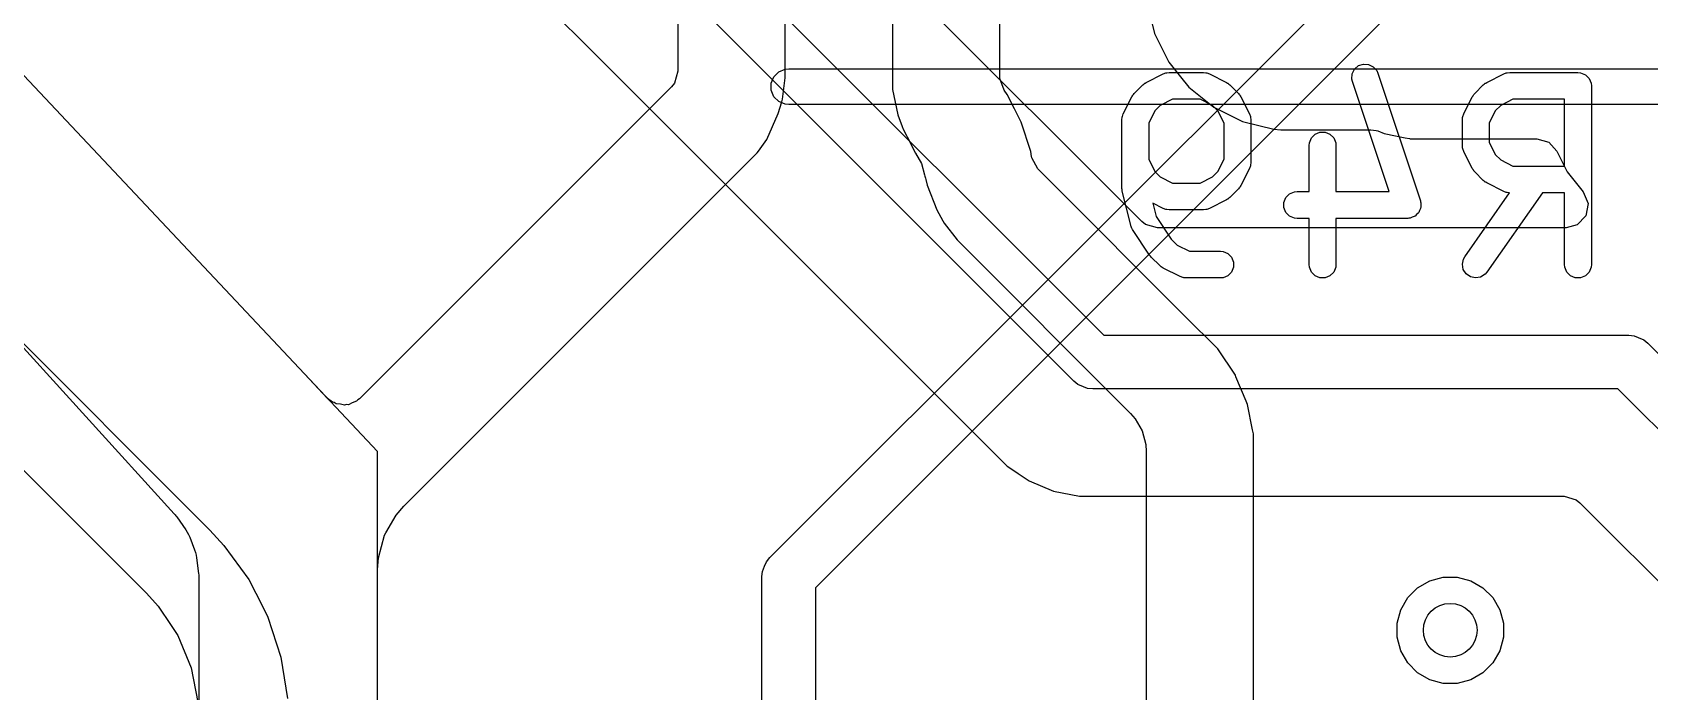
# Model space of a CAD drawing. Header units: inches. Extents: x 1.3 to 5.24, y -7.03 to -1.12.
# Drawn here: x 2.8964 to 3.2526, y -2.8679 to -2.7227 of the extents above; entities that cross this region are included whole.
import ezdxf

# ---------------------------------------------------------------- set-up
doc = ezdxf.new("R2010")
doc.units = ezdxf.units.IN
doc.header["$MEASUREMENT"] = 0
for name, color, linetype, true_color in [('B.Cu', 153, 'CONTINUOUS', 0x4d7fc4), ('B.Silkscreen', 31, 'CONTINUOUS', 0xe8b2a7), ('F.Cu', 13, 'CONTINUOUS', 0xc83434), ('F.Silkscreen', 41, 'CONTINUOUS', 0xf2eda1), ('In1.Cu', 91, 'CONTINUOUS', 0x7fc87f), ('In2.Cu', 33, 'CONTINUOUS', 0xce7d2c)]:
    doc.layers.add(name, color=color, linetype=linetype, true_color=true_color)

msp = doc.modelspace()

# ---------------------------------------------------------------- linework, layer by layer
at = {"layer": 'B.Cu', "linetype": 'CONTINUOUS'}
for p, q in [((2.95636, -2.79787), (2.71195, -2.53818)), ((2.64595, -2.57059), (2.92154, -2.84618)), ((3.14073, -2.7643), (2.98373, -2.6073)), ((2.95866, -2.61566), (3.13237, -2.78937)), ((3.12575, -2.79945), (2.94858, -2.62229)), ((2.92981, -2.63695), (3.02208, -2.72922)), ((3.14182, -2.71603), (3.14353, -2.72289)), ((3.14353, -2.72289), (3.14667, -2.72922)), ((3.02208, -2.72922), (3.11109, -2.81823)), ((3.14667, -2.72922), (3.14928, -2.73247)), ((3.14928, -2.73247), (3.1511, -2.73473)), ((3.1511, -2.73473), (3.15661, -2.73916)), ((3.15661, -2.73916), (3.16294, -2.7423)), ((3.16294, -2.7423), (3.1698, -2.74401)), ((3.1698, -2.74401), (3.17139, -2.74411)), ((3.17139, -2.74411), (3.19116, -2.74411)), ((3.19116, -2.74411), (3.19234, -2.74426)), ((3.19234, -2.74426), (3.19269, -2.74435)), ((3.19269, -2.74435), (3.19414, -2.74495)), ((3.19414, -2.74495), (3.19871, -2.74586)), ((3.19871, -2.74586), (3.19968, -2.74605)), ((3.19968, -2.74605), (3.19985, -2.74608)), ((3.19985, -2.74608), (3.19985, -2.74608)), ((3.19985, -2.74608), (3.19985, -2.74608)), ((3.19985, -2.74608), (3.20567, -2.74608)), ((3.20567, -2.74608), (3.22777, -2.74608)), ((3.22777, -2.74608), (3.23041, -2.74686)), ((3.23041, -2.74686), (3.23214, -2.7488)), ((3.23214, -2.7488), (3.23442, -2.75338)), ((3.23442, -2.75338), (3.23796, -2.75779)), ((3.23796, -2.75779), (3.23901, -2.76033)), ((3.23901, -2.76033), (3.23852, -2.76304)), ((3.23852, -2.76304), (3.23664, -2.76505)), ((3.14154, -2.76495), (3.14073, -2.7643)), ((3.14418, -2.76573), (3.14154, -2.76495)), ((3.23416, -2.76573), (3.14418, -2.76573)), ((3.23664, -2.76505), (3.23416, -2.76573)), ((3.13237, -2.78937), (3.24803, -2.78937)), ((3.24803, -2.78937), (3.24918, -2.78948)), ((3.24918, -2.78948), (3.25007, -2.78985)), ((3.25007, -2.78985), (3.25131, -2.79037)), ((3.25131, -2.79037), (3.25221, -2.7911)), ((3.25221, -2.7911), (3.35235, -2.89124)), ((2.97244, -2.81496), (2.95636, -2.79787)), ((3.12664, -2.80019), (3.12575, -2.79945)), ((3.12789, -2.8007), (3.12664, -2.80019)), ((3.12877, -2.80107), (3.12789, -2.8007)), ((3.12992, -2.80118), (3.12877, -2.80107)), ((3.24559, -2.80118), (3.12992, -2.80118)), ((3.34573, -2.90132), (3.24559, -2.80118)), ((2.97244, -2.9014), (2.97244, -2.81496)), ((2.97244, -2.81496), (2.97244, -2.81496)), ((3.11109, -2.81823), (3.1123, -2.81904)), ((3.1123, -2.81904), (3.11351, -2.81984)), ((3.11351, -2.81984), (3.11351, -2.81984)), ((3.11351, -2.81984), (3.11351, -2.81984)), ((3.11351, -2.81984), (3.11593, -2.82146)), ((3.11593, -2.82146), (3.1213, -2.82369)), ((3.1213, -2.82369), (3.1213, -2.82369)), ((3.1213, -2.82369), (3.1213, -2.82369)), ((3.1213, -2.82369), (3.12701, -2.82482)), ((3.12701, -2.82482), (3.12701, -2.82482)), ((3.12701, -2.82482), (3.12701, -2.82482)), ((3.12701, -2.82482), (3.13283, -2.82482)), ((3.13283, -2.82482), (3.23377, -2.82482)), ((3.23377, -2.82482), (3.23641, -2.8256)), ((3.23641, -2.8256), (3.23722, -2.82625)), ((3.23722, -2.82625), (3.28683, -2.87586)), ((2.92154, -2.84618), (2.92413, -2.84904)), ((2.92413, -2.84904), (2.92699, -2.85331)), ((2.92699, -2.85331), (2.92842, -2.85546)), ((2.92842, -2.85546), (2.93138, -2.86259)), ((2.93138, -2.86259), (2.93288, -2.87016))]:
    msp.add_line(p, q, dxfattribs=at)
at = {"layer": 'B.Cu'}
msp.add_circle((3.20866, -2.85433), 0.00591, dxfattribs=at)
at = {"layer": 'B.Silkscreen', "linetype": 'CONTINUOUS'}
for p, q in [((3.14172, -2.73368), (3.14547, -2.7318)), ((3.14547, -2.7318), (3.14601, -2.73159)), ((3.14601, -2.73159), (3.14612, -2.73159)), ((3.14612, -2.73159), (3.14622, -2.73155)), ((3.14622, -2.73155), (3.14679, -2.73149)), ((3.14679, -2.73149), (3.15429, -2.73149)), ((3.15429, -2.73149), (3.15487, -2.73155)), ((3.15487, -2.73155), (3.15497, -2.73159)), ((3.15497, -2.73159), (3.15507, -2.73159)), ((3.15507, -2.73159), (3.15561, -2.7318)), ((3.15561, -2.7318), (3.15936, -2.73368)), ((3.18698, -2.73294), (3.18707, -2.73179)), ((3.18707, -2.73179), (3.18758, -2.73076)), ((3.18758, -2.73076), (3.18845, -2.73)), ((3.18845, -2.73), (3.18954, -2.72964)), ((3.18954, -2.72964), (3.19069, -2.72972)), ((3.19069, -2.72972), (3.19172, -2.73023)), ((3.19172, -2.73023), (3.19248, -2.7311)), ((3.19248, -2.7311), (3.19271, -2.73163)), ((3.19271, -2.73163), (3.20209, -2.75975)), ((3.21671, -2.73368), (3.22046, -2.7318)), ((3.22046, -2.7318), (3.221, -2.73159)), ((3.221, -2.73159), (3.22111, -2.73159)), ((3.22111, -2.73159), (3.22121, -2.73155)), ((3.22121, -2.73155), (3.22178, -2.73149)), ((3.22178, -2.73149), (3.23678, -2.73149)), ((3.23678, -2.73149), (3.23736, -2.73155)), ((3.23736, -2.73155), (3.23842, -2.73199)), ((3.13908, -2.7361), (3.14096, -2.73423)), ((3.14096, -2.73423), (3.14118, -2.73404)), ((3.14118, -2.73404), (3.14123, -2.73398)), ((3.14123, -2.73398), (3.14132, -2.73393)), ((3.14132, -2.73393), (3.1414, -2.73386)), ((3.1414, -2.73386), (3.14148, -2.73383)), ((3.14148, -2.73383), (3.14172, -2.73368)), ((3.15936, -2.73368), (3.15961, -2.73383)), ((3.15961, -2.73383), (3.15968, -2.73386)), ((3.15968, -2.73386), (3.15976, -2.73393)), ((3.15976, -2.73393), (3.15985, -2.73398)), ((3.15985, -2.73398), (3.1599, -2.73404)), ((3.1599, -2.73404), (3.16013, -2.73423)), ((3.16013, -2.73423), (3.16201, -2.7361)), ((3.18711, -2.7335), (3.18698, -2.73294)), ((3.19519, -2.75774), (3.18711, -2.7335)), ((3.21407, -2.7361), (3.21595, -2.73423)), ((3.21595, -2.73423), (3.21617, -2.73404)), ((3.21617, -2.73404), (3.21622, -2.73398)), ((3.21622, -2.73398), (3.21631, -2.73393)), ((3.21631, -2.73393), (3.21639, -2.73386)), ((3.21639, -2.73386), (3.21647, -2.73383)), ((3.21647, -2.73383), (3.21671, -2.73368)), ((3.23842, -2.73199), (3.23924, -2.7328)), ((3.23924, -2.7328), (3.23968, -2.73387)), ((3.23968, -2.73387), (3.23974, -2.73444)), ((3.23974, -2.73444), (3.23974, -2.77381)), ((3.13665, -2.74062), (3.13853, -2.73687)), ((3.13853, -2.73687), (3.13868, -2.73662)), ((3.13868, -2.73662), (3.13871, -2.73655)), ((3.13871, -2.73655), (3.13878, -2.73647)), ((3.13878, -2.73647), (3.13884, -2.73638)), ((3.13884, -2.73638), (3.1389, -2.73633)), ((3.1389, -2.73633), (3.13908, -2.7361)), ((3.14479, -2.73874), (3.1436, -2.73994)), ((3.14749, -2.73739), (3.14479, -2.73874)), ((3.1536, -2.73739), (3.14749, -2.73739)), ((3.15629, -2.73874), (3.1536, -2.73739)), ((3.15749, -2.73994), (3.15629, -2.73874)), ((3.16201, -2.7361), (3.16219, -2.73633)), ((3.16219, -2.73633), (3.16225, -2.73638)), ((3.16225, -2.73638), (3.16231, -2.73647)), ((3.16231, -2.73647), (3.16237, -2.73655)), ((3.16237, -2.73655), (3.1624, -2.73662)), ((3.1624, -2.73662), (3.16256, -2.73687)), ((3.16256, -2.73687), (3.16443, -2.74062)), ((3.21164, -2.74062), (3.21352, -2.73687)), ((3.21352, -2.73687), (3.21368, -2.73662)), ((3.21368, -2.73662), (3.21371, -2.73655)), ((3.21371, -2.73655), (3.21377, -2.73647)), ((3.21377, -2.73647), (3.21383, -2.73638)), ((3.21383, -2.73638), (3.21389, -2.73633)), ((3.21389, -2.73633), (3.21407, -2.7361)), ((3.21978, -2.73874), (3.21859, -2.73994)), ((3.22248, -2.73739), (3.21978, -2.73874)), ((3.23383, -2.73739), (3.22248, -2.73739)), ((3.23383, -2.75211), (3.23383, -2.73739)), ((3.13634, -2.74194), (3.1364, -2.74136)), ((3.13634, -2.75694), (3.13634, -2.74194)), ((3.1364, -2.74136), (3.13644, -2.74127)), ((3.13644, -2.74127), (3.13645, -2.74116)), ((3.13645, -2.74116), (3.13665, -2.74062)), ((3.1436, -2.73994), (3.14225, -2.74264)), ((3.15884, -2.74264), (3.15749, -2.73994)), ((3.16443, -2.74062), (3.16464, -2.74116)), ((3.16464, -2.74116), (3.16465, -2.74127)), ((3.16465, -2.74127), (3.16469, -2.74136)), ((3.16469, -2.74136), (3.16474, -2.74194)), ((3.16474, -2.74194), (3.16474, -2.75131)), ((3.21133, -2.74194), (3.21139, -2.74136)), ((3.21133, -2.74757), (3.21133, -2.74194)), ((3.21139, -2.74136), (3.21143, -2.74127)), ((3.21143, -2.74127), (3.21144, -2.74116)), ((3.21144, -2.74116), (3.21164, -2.74062)), ((3.21859, -2.73994), (3.21724, -2.74264)), ((3.14225, -2.74264), (3.14225, -2.75062)), ((3.15884, -2.75062), (3.15884, -2.74264)), ((3.17764, -2.74699), (3.17808, -2.74592)), ((3.17808, -2.74592), (3.1789, -2.74511)), ((3.1789, -2.74511), (3.17996, -2.74467)), ((3.17996, -2.74467), (3.18112, -2.74467)), ((3.18112, -2.74467), (3.18218, -2.74511)), ((3.18218, -2.74511), (3.183, -2.74592)), ((3.183, -2.74592), (3.18344, -2.74699)), ((3.21724, -2.74264), (3.21724, -2.74687)), ((3.17759, -2.74757), (3.17764, -2.74699)), ((3.17759, -2.75774), (3.17759, -2.74757)), ((3.18344, -2.74699), (3.18349, -2.74757)), ((3.18349, -2.74757), (3.18349, -2.75774)), ((3.21139, -2.74814), (3.21133, -2.74757)), ((3.21143, -2.74824), (3.21139, -2.74814)), ((3.21144, -2.74834), (3.21143, -2.74824)), ((3.21164, -2.74889), (3.21144, -2.74834)), ((3.21352, -2.75264), (3.21164, -2.74889)), ((3.21724, -2.74687), (3.21859, -2.74957)), ((3.21859, -2.74957), (3.21978, -2.75076)), ((3.14225, -2.75062), (3.1436, -2.75331)), ((3.15749, -2.75331), (3.15884, -2.75062)), ((3.16443, -2.75264), (3.16256, -2.75638)), ((3.16464, -2.75209), (3.16443, -2.75264)), ((3.16465, -2.75199), (3.16464, -2.75209)), ((3.16469, -2.75189), (3.16465, -2.75199)), ((3.16474, -2.75131), (3.16469, -2.75189)), ((3.21368, -2.75288), (3.21352, -2.75264)), ((3.21371, -2.75296), (3.21368, -2.75288)), ((3.21377, -2.75304), (3.21371, -2.75296)), ((3.21383, -2.75312), (3.21377, -2.75304)), ((3.21389, -2.75318), (3.21383, -2.75312)), ((3.21407, -2.7534), (3.21389, -2.75318)), ((3.21978, -2.75076), (3.22248, -2.75211)), ((3.22248, -2.75211), (3.23383, -2.75211)), ((3.1436, -2.75331), (3.14479, -2.75451)), ((3.14479, -2.75451), (3.14749, -2.75586)), ((3.14749, -2.75586), (3.1536, -2.75586)), ((3.1536, -2.75586), (3.15629, -2.75451)), ((3.15629, -2.75451), (3.15749, -2.75331)), ((3.16231, -2.75679), (3.16225, -2.75687)), ((3.16237, -2.7567), (3.16231, -2.75679)), ((3.1624, -2.75663), (3.16237, -2.7567)), ((3.16256, -2.75638), (3.1624, -2.75663)), ((3.21595, -2.75528), (3.21407, -2.7534)), ((3.21617, -2.75546), (3.21595, -2.75528)), ((3.21622, -2.75552), (3.21617, -2.75546)), ((3.21631, -2.75558), (3.21622, -2.75552)), ((3.21639, -2.75564), (3.21631, -2.75558)), ((3.21647, -2.75567), (3.21639, -2.75564)), ((3.21671, -2.75583), (3.21647, -2.75567)), ((3.22046, -2.75771), (3.21671, -2.75583)), ((3.13635, -2.75704), (3.13634, -2.75694)), ((3.13635, -2.75708), (3.13635, -2.75704)), ((3.13638, -2.7573), (3.13635, -2.75708)), ((3.1364, -2.75751), (3.13638, -2.7573)), ((3.13642, -2.75756), (3.1364, -2.75751)), ((3.13643, -2.75765), (3.13642, -2.75756)), ((3.13831, -2.76515), (3.13643, -2.75765)), ((3.14547, -2.76145), (3.14318, -2.76031)), ((3.14318, -2.76031), (3.14391, -2.76323)), ((3.15936, -2.75958), (3.15561, -2.76145)), ((3.15961, -2.75942), (3.15936, -2.75958)), ((3.15968, -2.75939), (3.15961, -2.75942)), ((3.15976, -2.75933), (3.15968, -2.75939)), ((3.15985, -2.75927), (3.15976, -2.75933)), ((3.1599, -2.75921), (3.15985, -2.75927)), ((3.16013, -2.75903), (3.1599, -2.75921)), ((3.16201, -2.75715), (3.16013, -2.75903)), ((3.16219, -2.75693), (3.16201, -2.75715)), ((3.16225, -2.75687), (3.16219, -2.75693)), ((3.17202, -2.76011), (3.17246, -2.75905)), ((3.17202, -2.76126), (3.17202, -2.76011)), ((3.17246, -2.75905), (3.17328, -2.75823)), ((3.17328, -2.75823), (3.17434, -2.75779)), ((3.17434, -2.75779), (3.17492, -2.75774)), ((3.17492, -2.75774), (3.17759, -2.75774)), ((3.18349, -2.75774), (3.19519, -2.75774)), ((3.20209, -2.75975), (3.20215, -2.76004)), ((3.20215, -2.76004), (3.20218, -2.76011)), ((3.20218, -2.76011), (3.20218, -2.76017)), ((3.20218, -2.76017), (3.20222, -2.76032)), ((3.20222, -2.76032), (3.20218, -2.76079)), ((3.21187, -2.77212), (3.22174, -2.75801)), ((3.22895, -2.75802), (3.2167, -2.77551)), ((3.221, -2.75791), (3.22046, -2.75771)), ((3.22111, -2.75792), (3.221, -2.75791)), ((3.22121, -2.75796), (3.22111, -2.75792)), ((3.22174, -2.75801), (3.22121, -2.75796)), ((3.23383, -2.75802), (3.22895, -2.75802)), ((3.23383, -2.77381), (3.23383, -2.75802)), ((3.14391, -2.76323), (3.14721, -2.76818)), ((3.14601, -2.76166), (3.14547, -2.76145)), ((3.14612, -2.76167), (3.14601, -2.76166)), ((3.14622, -2.76171), (3.14612, -2.76167)), ((3.14679, -2.76177), (3.14622, -2.76171)), ((3.15429, -2.76177), (3.14679, -2.76177)), ((3.15487, -2.76171), (3.15429, -2.76177)), ((3.15497, -2.76167), (3.15487, -2.76171)), ((3.15507, -2.76166), (3.15497, -2.76167)), ((3.15561, -2.76145), (3.15507, -2.76166)), ((3.17246, -2.76233), (3.17202, -2.76126)), ((3.17328, -2.76314), (3.17246, -2.76233)), ((3.17434, -2.76358), (3.17328, -2.76314)), ((3.17492, -2.76364), (3.17434, -2.76358)), ((3.17759, -2.76364), (3.17492, -2.76364)), ((3.17759, -2.77381), (3.17759, -2.76364)), ((3.19929, -2.76364), (3.18349, -2.76364)), ((3.18349, -2.76364), (3.18349, -2.77381)), ((3.19958, -2.76361), (3.19929, -2.76364)), ((3.19966, -2.76362), (3.19958, -2.76361)), ((3.19971, -2.7636), (3.19966, -2.76362)), ((3.19986, -2.76358), (3.19971, -2.7636)), ((3.2003, -2.7634), (3.19986, -2.76358)), ((3.20075, -2.76325), (3.2003, -2.7634)), ((3.20083, -2.76318), (3.20075, -2.76325)), ((3.20093, -2.76314), (3.20083, -2.76318)), ((3.20126, -2.76281), (3.20093, -2.76314)), ((3.20162, -2.7625), (3.20126, -2.76281)), ((3.20167, -2.7624), (3.20162, -2.7625)), ((3.20174, -2.76233), (3.20167, -2.7624)), ((3.20192, -2.76189), (3.20174, -2.76233)), ((3.20214, -2.76147), (3.20192, -2.76189)), ((3.20218, -2.76126), (3.20214, -2.76136)), ((3.20214, -2.76136), (3.20214, -2.76147)), ((3.20218, -2.76079), (3.20218, -2.76126)), ((3.13843, -2.76549), (3.13831, -2.76515)), ((3.13844, -2.76557), (3.13843, -2.76549)), ((3.13848, -2.76563), (3.13844, -2.76557)), ((3.1385, -2.7657), (3.13848, -2.76563)), ((3.13854, -2.76576), (3.1385, -2.7657)), ((3.13871, -2.76608), (3.13854, -2.76576)), ((3.14246, -2.7717), (3.13871, -2.76608)), ((3.14721, -2.76818), (3.14854, -2.76951)), ((3.14854, -2.76951), (3.15124, -2.77086)), ((3.15124, -2.77086), (3.15804, -2.77086)), ((3.15804, -2.77086), (3.15862, -2.77092)), ((3.15862, -2.77092), (3.15968, -2.77136)), ((3.14264, -2.77192), (3.14246, -2.7717)), ((3.14246, -2.7717), (3.14246, -2.7717)), ((3.14246, -2.7717), (3.14246, -2.7717)), ((3.14283, -2.77215), (3.14264, -2.77192)), ((3.14471, -2.77402), (3.14283, -2.77215)), ((3.14283, -2.77215), (3.14283, -2.77215)), ((3.14283, -2.77215), (3.14283, -2.77215)), ((3.14493, -2.77421), (3.14471, -2.77402)), ((3.14498, -2.77427), (3.14493, -2.77421)), ((3.14507, -2.77433), (3.14498, -2.77427)), ((3.14515, -2.77439), (3.14507, -2.77433)), ((3.14523, -2.77442), (3.14515, -2.77439)), ((3.14547, -2.77458), (3.14523, -2.77442)), ((3.14922, -2.77645), (3.14547, -2.77458)), ((3.15968, -2.77136), (3.1605, -2.77217)), ((3.1605, -2.77217), (3.16094, -2.77324)), ((3.16094, -2.77439), (3.1605, -2.77545)), ((3.16094, -2.77324), (3.16094, -2.77439)), ((3.17764, -2.77439), (3.17759, -2.77381)), ((3.17808, -2.77545), (3.17764, -2.77439)), ((3.18344, -2.77439), (3.183, -2.77545)), ((3.18349, -2.77381), (3.18344, -2.77439)), ((3.21133, -2.77375), (3.21158, -2.77262)), ((3.21153, -2.77488), (3.21133, -2.77375)), ((3.21158, -2.77262), (3.21187, -2.77212)), ((3.23389, -2.77439), (3.23383, -2.77381)), ((3.23433, -2.77545), (3.23389, -2.77439)), ((3.23968, -2.77439), (3.23924, -2.77545)), ((3.23974, -2.77381), (3.23968, -2.77439)), ((3.14976, -2.77666), (3.14922, -2.77645)), ((3.14987, -2.77667), (3.14976, -2.77666)), ((3.14997, -2.77671), (3.14987, -2.77667)), ((3.15054, -2.77676), (3.14997, -2.77671)), ((3.15804, -2.77676), (3.15054, -2.77676)), ((3.15862, -2.77671), (3.15804, -2.77676)), ((3.15968, -2.77627), (3.15862, -2.77671)), ((3.1605, -2.77545), (3.15968, -2.77627)), ((3.1789, -2.77627), (3.17808, -2.77545)), ((3.17996, -2.77671), (3.1789, -2.77627)), ((3.18112, -2.77671), (3.17996, -2.77671)), ((3.18218, -2.77627), (3.18112, -2.77671)), ((3.183, -2.77545), (3.18218, -2.77627)), ((3.21215, -2.77585), (3.21153, -2.77488)), ((3.2131, -2.77651), (3.21215, -2.77585)), ((3.21422, -2.77676), (3.2131, -2.77651)), ((3.21536, -2.77656), (3.21422, -2.77676)), ((3.21633, -2.77594), (3.21536, -2.77656)), ((3.2167, -2.77551), (3.21633, -2.77594)), ((3.23514, -2.77627), (3.23433, -2.77545)), ((3.23621, -2.77671), (3.23514, -2.77627)), ((3.23736, -2.77671), (3.23621, -2.77671)), ((3.23842, -2.77627), (3.23736, -2.77671)), ((3.23924, -2.77545), (3.23842, -2.77627))]:
    msp.add_line(p, q, dxfattribs=at)
at = {"layer": 'F.Cu', "linetype": 'CONTINUOUS'}
for p, q in [((3.03856, -2.2278), (3.03856, -2.73121)), ((3.10947, -2.73255), (3.10947, -2.27219)), ((3.0622, -2.73271), (3.0622, -2.51969)), ((3.08583, -2.51969), (3.08583, -2.73527)), ((2.95636, -2.79787), (2.71195, -2.53818)), ((2.75006, -2.63333), (2.92765, -2.82868)), ((3.03856, -2.73121), (3.03779, -2.73385)), ((3.03713, -2.73466), (2.96843, -2.80336)), ((3.03779, -2.73385), (3.03713, -2.73466)), ((3.06159, -2.73738), (3.0622, -2.73271)), ((3.08583, -2.73527), (3.08702, -2.74084)), ((3.10948, -2.73283), (3.10947, -2.73255)), ((3.1104, -2.73542), (3.10948, -2.73283)), ((3.11107, -2.73635), (3.1104, -2.73542)), ((3.06066, -2.74057), (3.06144, -2.73793)), ((3.06144, -2.73793), (3.06159, -2.73738)), ((3.11267, -2.73949), (3.11107, -2.73635)), ((3.11107, -2.73635), (3.11107, -2.73635)), ((3.11107, -2.73635), (3.11107, -2.73635)), ((3.05814, -2.74626), (3.06066, -2.74057)), ((3.08702, -2.74084), (3.08702, -2.74084)), ((3.08702, -2.74084), (3.08795, -2.74343)), ((3.11417, -2.74242), (3.11267, -2.73949)), ((3.11628, -2.74891), (3.11417, -2.74242)), ((3.11417, -2.74242), (3.11417, -2.74242)), ((3.11417, -2.74242), (3.11417, -2.74242)), ((3.08795, -2.74343), (3.08795, -2.74343)), ((3.08795, -2.74343), (3.08815, -2.74397)), ((3.08815, -2.74397), (3.08899, -2.74552)), ((3.08899, -2.74552), (3.08905, -2.74564)), ((3.08905, -2.74564), (3.0909, -2.74927)), ((2.97821, -2.82703), (3.05605, -2.74918)), ((3.05605, -2.74918), (3.05635, -2.74881)), ((3.05635, -2.74881), (3.05814, -2.74626)), ((3.0909, -2.74927), (3.0922, -2.75152)), ((3.11645, -2.75004), (3.11628, -2.74891)), ((3.0922, -2.75152), (3.09288, -2.75404)), ((3.11651, -2.75031), (3.11645, -2.75004)), ((3.11782, -2.75273), (3.11651, -2.75031)), ((3.15252, -2.78742), (3.11782, -2.75273)), ((3.09288, -2.75404), (3.09296, -2.7543)), ((3.09296, -2.7543), (3.09309, -2.75478)), ((3.09309, -2.75478), (3.09316, -2.75508)), ((3.09316, -2.75508), (3.09348, -2.75631)), ((3.09348, -2.75631), (3.09558, -2.76174)), ((3.09558, -2.76174), (3.09558, -2.76174)), ((3.09558, -2.76174), (3.0969, -2.76415)), ((3.0969, -2.76415), (3.09718, -2.76465)), ((3.09718, -2.76465), (3.10005, -2.76839)), ((3.10005, -2.76839), (3.13827, -2.80661)), ((3.1552, -2.7901), (3.15252, -2.78742)), ((3.15746, -2.79236), (3.1552, -2.7901)), ((3.16134, -2.79817), (3.15746, -2.79236)), ((2.96143, -2.80326), (2.95636, -2.79787)), ((2.95636, -2.79787), (2.95636, -2.79787)), ((3.16148, -2.79851), (3.16134, -2.79817)), ((3.16134, -2.79817), (3.16134, -2.79817)), ((3.16371, -2.80389), (3.16148, -2.79851)), ((2.96251, -2.80412), (2.96143, -2.80326)), ((2.96286, -2.80421), (2.96251, -2.80412)), ((2.96328, -2.80449), (2.96286, -2.80421)), ((2.96424, -2.80456), (2.96328, -2.80449)), ((2.96518, -2.80479), (2.96424, -2.80456)), ((2.96559, -2.80465), (2.96518, -2.80479)), ((2.96602, -2.80468), (2.96559, -2.80465)), ((2.96687, -2.80422), (2.96602, -2.80468)), ((2.96779, -2.80391), (2.96687, -2.80422)), ((2.96806, -2.80357), (2.96779, -2.80391)), ((2.96843, -2.80336), (2.96806, -2.80357)), ((3.13827, -2.80661), (3.13929, -2.80777)), ((3.16401, -2.80462), (3.16371, -2.80389)), ((3.16511, -2.81017), (3.16401, -2.80462)), ((3.13929, -2.80777), (3.14083, -2.81044)), ((3.1653, -2.81108), (3.16511, -2.81017)), ((3.14083, -2.81044), (3.14163, -2.81342)), ((3.14163, -2.81342), (3.14173, -2.81496)), ((3.16537, -2.81147), (3.1653, -2.81108)), ((3.16537, -2.87482), (3.16537, -2.81147)), ((3.14173, -2.81496), (3.14173, -2.87772)), ((2.97651, -2.82896), (2.97821, -2.82703)), ((2.92765, -2.82868), (2.92784, -2.82891)), ((2.92784, -2.82891), (2.92803, -2.82914)), ((2.92803, -2.82914), (2.92821, -2.82938)), ((2.92821, -2.82938), (2.93022, -2.83222)), ((2.97423, -2.83291), (2.97651, -2.82896)), ((2.97651, -2.82896), (2.97651, -2.82896)), ((2.93022, -2.83222), (2.93053, -2.83273)), ((2.93053, -2.83273), (2.93081, -2.83326)), ((2.93081, -2.83326), (2.93106, -2.8338)), ((2.93106, -2.8338), (2.93215, -2.83662)), ((2.97261, -2.83838), (2.97394, -2.83341)), ((2.97394, -2.83341), (2.97423, -2.83291)), ((2.93215, -2.83662), (2.93233, -2.83719)), ((2.93233, -2.83719), (2.93248, -2.83777)), ((2.93248, -2.83777), (2.93259, -2.83836)), ((2.93259, -2.83836), (2.93302, -2.84181)), ((2.97244, -2.84094), (2.97261, -2.83838)), ((2.97261, -2.83838), (2.97261, -2.83838)), ((2.93302, -2.84181), (2.93304, -2.84211)), ((2.93304, -2.84211), (2.93306, -2.84241)), ((2.97244, -3.16929), (2.97244, -2.84094)), ((2.93306, -2.84241), (2.93307, -2.84271)), ((2.93307, -2.84271), (2.93307, -3.03985))]:
    msp.add_line(p, q, dxfattribs=at)
at = {"layer": 'F.Cu'}
msp.add_circle((3.20866, -2.85433), 0.00591, dxfattribs=at)
at = {"layer": 'F.Silkscreen', "linetype": 'CONTINUOUS'}
for p, q in [((3.05972, -2.73246), (3.0608, -2.73137)), ((3.0608, -2.73137), (3.06222, -2.73078)), ((3.06222, -2.73078), (3.06299, -2.73071)), ((3.06299, -2.73071), (3.29213, -2.73071)), ((3.05913, -2.73388), (3.05972, -2.73246)), ((3.05913, -2.73541), (3.05913, -2.73388)), ((3.05972, -2.73683), (3.05913, -2.73541)), ((3.0608, -2.73792), (3.05972, -2.73683)), ((3.06222, -2.73851), (3.0608, -2.73792)), ((3.06299, -2.73858), (3.06222, -2.73851)), ((3.28819, -2.73858), (3.06299, -2.73858))]:
    msp.add_line(p, q, dxfattribs=at)
at = {"layer": 'In1.Cu', "linetype": 'CONTINUOUS'}
for p, q in [((3.05882, -2.83834), (3.44071, -2.45645)), ((3.44733, -2.46654), (3.0689, -2.84497)), ((2.84688, -2.74367), (2.93546, -2.83226)), ((2.93546, -2.83226), (2.93861, -2.83566)), ((2.93861, -2.83566), (2.94405, -2.84316)), ((3.05808, -2.83924), (3.05882, -2.83834)), ((3.05709, -2.84252), (3.0572, -2.84137)), ((3.0572, -2.84137), (3.05768, -2.84021)), ((3.05768, -2.84021), (3.05808, -2.83924)), ((2.94405, -2.84316), (2.94713, -2.84919)), ((3.05709, -2.90295), (3.05709, -2.84252)), ((3.0689, -2.84497), (3.0689, -2.90295)), ((3.19929, -2.84714), (3.20147, -2.84496)), ((3.20147, -2.84496), (3.20414, -2.84342)), ((3.20414, -2.84342), (3.20712, -2.84262)), ((3.20712, -2.84262), (3.2102, -2.84262)), ((3.2102, -2.84262), (3.21318, -2.84342)), ((3.21318, -2.84342), (3.21585, -2.84496)), ((3.21585, -2.84496), (3.21803, -2.84714)), ((2.94713, -2.84919), (2.94826, -2.85142)), ((3.19775, -2.84981), (3.19929, -2.84714)), ((3.21803, -2.84714), (3.21957, -2.84981)), ((2.94826, -2.85142), (2.95112, -2.86023)), ((3.19695, -2.85279), (3.19775, -2.84981)), ((3.19695, -2.85587), (3.19695, -2.85279)), ((3.21957, -2.84981), (3.22037, -2.85279)), ((3.22037, -2.85279), (3.22037, -2.85587)), ((3.19775, -2.85885), (3.19695, -2.85587)), ((3.22037, -2.85587), (3.21957, -2.85885)), ((3.19929, -2.86152), (3.19775, -2.85885)), ((3.21957, -2.85885), (3.21803, -2.86152)), ((2.95112, -2.86023), (2.95257, -2.86938)), ((3.20147, -2.8637), (3.19929, -2.86152)), ((3.21803, -2.86152), (3.21585, -2.8637)), ((3.20414, -2.86524), (3.20147, -2.8637)), ((3.20712, -2.86604), (3.20414, -2.86524)), ((3.2102, -2.86604), (3.20712, -2.86604)), ((3.21318, -2.86524), (3.2102, -2.86604)), ((3.21585, -2.8637), (3.21318, -2.86524))]:
    msp.add_line(p, q, dxfattribs=at)
at = {"layer": 'In1.Cu'}
msp.add_circle((3.20866, -2.85433), 0.00591, dxfattribs=at)
at = {"layer": 'In2.Cu', "linetype": 'CONTINUOUS'}
for p, q in [((3.19929, -2.84714), (3.20147, -2.84496)), ((3.20147, -2.84496), (3.20414, -2.84342)), ((3.20414, -2.84342), (3.20712, -2.84262)), ((3.20712, -2.84262), (3.2102, -2.84262)), ((3.2102, -2.84262), (3.21318, -2.84342)), ((3.21318, -2.84342), (3.21585, -2.84496)), ((3.21585, -2.84496), (3.21803, -2.84714)), ((3.19775, -2.84981), (3.19929, -2.84714)), ((3.21803, -2.84714), (3.21957, -2.84981)), ((3.19695, -2.85279), (3.19775, -2.84981)), ((3.19695, -2.85587), (3.19695, -2.85279)), ((3.21957, -2.84981), (3.22037, -2.85279)), ((3.22037, -2.85279), (3.22037, -2.85587)), ((3.19775, -2.85885), (3.19695, -2.85587)), ((3.22037, -2.85587), (3.21957, -2.85885)), ((3.19929, -2.86152), (3.19775, -2.85885)), ((3.21957, -2.85885), (3.21803, -2.86152)), ((3.20147, -2.8637), (3.19929, -2.86152)), ((3.21803, -2.86152), (3.21585, -2.8637)), ((3.20414, -2.86524), (3.20147, -2.8637)), ((3.20712, -2.86604), (3.20414, -2.86524)), ((3.2102, -2.86604), (3.20712, -2.86604)), ((3.21318, -2.86524), (3.2102, -2.86604)), ((3.21585, -2.8637), (3.21318, -2.86524))]:
    msp.add_line(p, q, dxfattribs=at)
at = {"layer": 'In2.Cu'}
msp.add_circle((3.20866, -2.85433), 0.00591, dxfattribs=at)

doc.saveas('drawing.dxf')
